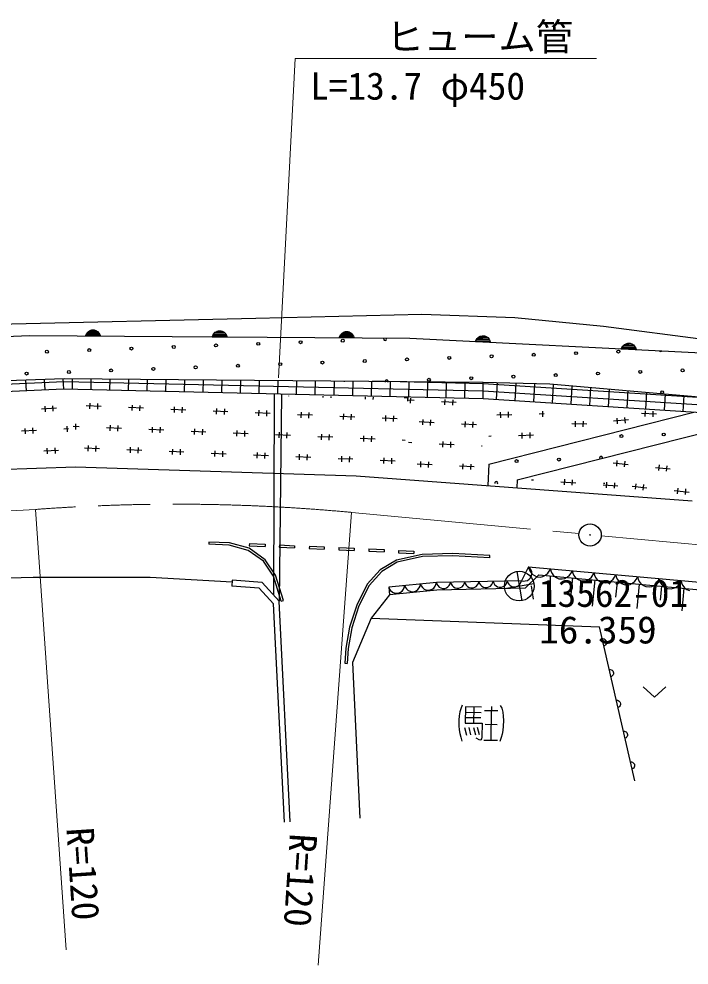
# Model space of a CAD drawing. Units: millimetres, scale not verified. Extents: x 40000 to 680000, y 20000 to 380000.
# Drawn here: x 329058 to 373868, y 270074 to 333386 of the extents above; entities that cross this region are included whole.
import ezdxf
from ezdxf.enums import TextEntityAlignment as Align

# ---------------------------------------------------------------- set-up
doc = ezdxf.new("R2010")
doc.units = ezdxf.units.MM
doc.header["$LTSCALE"] = 1000
doc.linetypes.add('CHAIN', pattern=[18.5, 12, -1.5, 3.5, -1.5])
for name, color, linetype, lineweight in [('M-BGD', 7, 'Continuous', 25), ('M-BMK', 2, 'CHAIN', 13), ('M-BMK-HTXT', 7, 'Continuous', 13), ('M-BMK-SRVR', 3, 'Continuous', 25)]:
    doc.layers.add(name, color=color, linetype=linetype, lineweight=lineweight)
doc.styles.add('ＭＳ ゴシック', font='')
doc.styles.get('ＭＳ ゴシック').set_extended_font_data('MS Gothic')

msp = doc.modelspace()

# ---------------------------------------------------------------- linework, layer by layer
at = {"layer": 'M-BGD'}
for p, q in [((344895, 313362), (356010, 313629)), ((356010, 313629), (362208, 313409)), ((362208, 313409), (368150, 312822)), ((322370, 312850), (344895, 313362)), ((368150, 312822), (374997, 311942)), ((329763, 312178), (299368, 311066)), ((355207, 312012), (329763, 312178)), ((333503, 312154), (333544, 312269)), ((334503, 312147), (333503, 312154)), ((333529, 312216), (334479, 312210)), ((333544, 312269), (333602, 312366)), ((334454, 312273), (333554, 312279)), ((333592, 312341), (334415, 312335)), ((333602, 312366), (333700, 312475)), ((334370, 312398), (333643, 312403)), ((333700, 312475), (333811, 312534)), ((333703, 312465), (334308, 312461)), ((333811, 312534), (333929, 312571)), ((334191, 312524), (333818, 312527)), ((333929, 312571), (334084, 312570)), ((334084, 312570), (334201, 312532)), ((334201, 312532), (334310, 312471)), ((334310, 312471), (334407, 312361)), ((334407, 312361), (334467, 312263)), ((334467, 312263), (334503, 312147)), ((341985, 312099), (342026, 312213)), ((342010, 312161), (342960, 312155)), ((342026, 312213), (342084, 312310)), ((342936, 312217), (342036, 312223)), ((342074, 312285), (342896, 312280)), ((342084, 312310), (342182, 312420)), ((342852, 312343), (342124, 312348)), ((342182, 312420), (342292, 312479)), ((342185, 312410), (342789, 312406)), ((342292, 312479), (342410, 312516)), ((342672, 312469), (342300, 312471)), ((342410, 312516), (342565, 312515)), ((342565, 312515), (342682, 312476)), ((342682, 312476), (342792, 312416)), ((342792, 312416), (342889, 312305)), ((342889, 312305), (342948, 312207)), ((342948, 312207), (342985, 312092)), ((350467, 312043), (350507, 312158)), ((350507, 312158), (350565, 312255)), ((351417, 312162), (350517, 312168)), ((350555, 312230), (351378, 312225)), ((350565, 312255), (350664, 312364)), ((351333, 312287), (350606, 312292)), ((350664, 312364), (350774, 312424)), ((350666, 312354), (351271, 312350)), ((350774, 312424), (350892, 312460)), ((351154, 312414), (350781, 312416)), ((350892, 312460), (351047, 312459)), ((351047, 312459), (351164, 312421)), ((351164, 312421), (351274, 312360)), ((351274, 312360), (351370, 312250)), ((351370, 312250), (351430, 312152)), ((351430, 312152), (351467, 312037)), ((359794, 312100), (359907, 312154)), ((359907, 312154), (360026, 312186)), ((360286, 312127), (359914, 312146)), ((360026, 312186), (360181, 312178)), ((360181, 312178), (360297, 312134)), ((360297, 312134), (360403, 312069)), ((342985, 312092), (341985, 312099)), ((351467, 312037), (350467, 312043)), ((350492, 312105), (351442, 312099)), ((374707, 311012), (355207, 312012)), ((359583, 311788), (359629, 311901)), ((360582, 311736), (359583, 311788)), ((359611, 311849), (360560, 311800)), ((359629, 311901), (359691, 311995)), ((360538, 311864), (359639, 311910)), ((359680, 311970), (360501, 311928)), ((359691, 311995), (359794, 312100)), ((360460, 311993), (359733, 312030)), ((359796, 312090), (360400, 312059)), ((360403, 312069), (360495, 311954)), ((360495, 311954), (360550, 311853)), ((360550, 311853), (360582, 311736)), ((369379, 311401), (369441, 311495)), ((369441, 311495), (369544, 311600)), ((370209, 311493), (369483, 311530)), ((369544, 311600), (369657, 311654)), ((369546, 311590), (370150, 311559)), ((369657, 311654), (369776, 311686)), ((370036, 311627), (369664, 311646)), ((369776, 311686), (369931, 311678)), ((369931, 311678), (370046, 311634)), ((370046, 311634), (370153, 311569)), ((370153, 311569), (370245, 311454)), ((369333, 311288), (369379, 311401)), ((370331, 311236), (369333, 311288)), ((369361, 311349), (370310, 311300)), ((370288, 311364), (369389, 311410)), ((369430, 311470), (370251, 311428)), ((370245, 311454), (370300, 311353)), ((370300, 311353), (370331, 311236)), ((332070, 309102), (298856, 307610)), ((298906, 308096), (332087, 309331)), ((329503, 309235), (329537, 308488)), ((330752, 309282), (330786, 308544)), ((332002, 309328), (332034, 308600)), ((360102, 308474), (332070, 309100)), ((332087, 309331), (360102, 309071)), ((332626, 309326), (332609, 308587)), ((333876, 309315), (333859, 308559)), ((335126, 309303), (335109, 308532)), ((336376, 309291), (336358, 308504)), ((337626, 309280), (337608, 308476)), ((338876, 309268), (338858, 308448)), ((340126, 309256), (340107, 308420)), ((341376, 309245), (341357, 308392)), ((342626, 309233), (342607, 308364)), ((343876, 309222), (343856, 308336)), ((345126, 309210), (345106, 308309)), ((346376, 309198), (346356, 308281)), ((347626, 309187), (347605, 308253)), ((348876, 309175), (348855, 308225)), ((350126, 309163), (350105, 308197)), ((351376, 309152), (351354, 308169)), ((352626, 309140), (352604, 308141)), ((360102, 308974), (352701, 309139)), ((353876, 309129), (353854, 308113)), ((355127, 309117), (355104, 308086)), ((356377, 309105), (356353, 308058)), ((357627, 309094), (357603, 308030)), ((358877, 309082), (358853, 308002)), ((360102, 307974), (360102, 309071)), ((360102, 309071), (364559, 308966)), ((374789, 308030), (360102, 308976)), ((361041, 309049), (360968, 307918)), ((362292, 309019), (362216, 307838)), ((363542, 308990), (363463, 307758)), ((364559, 308966), (374794, 308079)), ((332034, 308600), (298804, 307107)), ((360102, 307974), (332034, 308600)), ((360102, 307974), (332034, 308600)), ((374740, 307532), (360102, 308475)), ((364792, 308946), (364710, 307677)), ((366038, 308838), (365958, 307597)), ((367283, 308730), (367205, 307517)), ((368529, 308622), (368453, 307436)), ((369775, 308514), (369700, 307356)), ((371020, 308406), (370948, 307275)), ((346123, 308286), (346077, 294844)), ((346624, 308275), (346467, 294415)), ((347078, 308171), (347077, 308153)), ((349403, 308056), (349406, 308134)), ((349907, 308126), (349903, 308035)), ((352229, 307938), (352236, 308089)), ((352736, 308081), (352729, 307917)), ((355115, 308007), (354813, 308020)), ((355055, 307819), (355065, 308044)), ((355480, 307850), (355092, 307869)), ((355237, 307999), (355221, 307673)), ((358305, 307710), (357307, 307760)), ((357547, 307557), (357565, 307925)), ((358065, 307907), (358046, 307533)), ((374690, 307034), (360102, 307974)), ((372266, 308298), (372195, 307195)), ((373512, 308190), (373442, 307115)), ((331562, 307332), (330563, 307278)), ((330823, 307102), (330803, 307476)), ((331302, 307503), (331322, 307128)), ((334559, 307453), (333559, 307494)), ((333801, 307294), (333817, 307669)), ((334317, 307648), (334301, 307273)), ((337385, 307334), (336385, 307376)), ((336627, 307176), (336643, 307550)), ((337143, 307529), (337127, 307155)), ((340210, 307216), (339211, 307258)), ((339453, 307057), (339469, 307432)), ((339968, 307411), (339953, 307036)), ((343036, 307097), (342037, 307139)), ((342279, 306939), (342295, 307314)), ((342794, 307293), (342779, 306918)), ((345105, 306821), (345121, 307195)), ((345620, 307174), (345605, 306800)), ((347931, 306702), (347947, 307077)), ((360485, 303593), (374195, 307066)), ((361272, 306696), (361264, 307071)), ((361764, 307083), (361772, 306708)), ((364100, 306761), (364092, 307136)), ((370942, 306782), (370955, 307157)), ((371455, 307140), (371442, 306765)), ((345862, 306979), (344863, 307021)), ((348688, 306861), (347689, 306903)), ((348446, 307056), (348431, 306681)), ((351514, 306742), (350515, 306784)), ((350757, 306584), (350773, 306959)), ((351272, 306938), (351257, 306563)), ((354340, 306624), (353341, 306666)), ((353583, 306466), (353599, 306840)), ((354098, 306819), (354083, 306445)), ((356064, 306215), (356083, 306590)), ((356582, 306565), (356564, 306190)), ((358889, 306075), (358908, 306449)), ((362018, 306903), (361018, 306881)), ((364170, 306952), (363846, 306945)), ((366272, 306099), (366284, 306474)), ((366783, 306459), (366772, 306084)), ((369816, 306558), (368820, 306463)), ((369087, 306297), (369051, 306671)), ((369549, 306718), (369585, 306345)), ((371699, 306946), (370699, 306981)), ((330225, 305844), (329226, 305790)), ((329486, 305614), (329466, 305988)), ((329965, 306015), (329986, 305641)), ((332363, 305958), (332051, 305942)), ((332311, 305765), (332291, 306140)), ((333086, 306099), (332682, 306116)), ((332844, 306294), (332829, 305919)), ((335912, 305980), (334913, 306022)), ((335155, 305822), (335171, 306197)), ((335670, 306176), (335655, 305801)), ((338738, 305862), (337739, 305904)), ((337981, 305704), (337997, 306078)), ((338496, 306057), (338481, 305683)), ((340807, 305585), (340823, 305960)), ((341322, 305939), (341307, 305564)), ((343633, 305467), (343649, 305841)), ((344148, 305821), (344133, 305446)), ((356823, 306368), (355824, 306417)), ((359648, 306228), (358649, 306277)), ((359407, 306425), (359389, 306050)), ((362376, 302545), (375783, 305941)), ((367028, 306266), (366028, 306297)), ((341564, 305744), (340565, 305785)), ((344390, 305625), (343391, 305667)), ((347216, 305507), (346217, 305549)), ((346459, 305348), (346475, 305723)), ((346974, 305702), (346958, 305328)), ((350042, 305389), (349043, 305430)), ((349285, 305230), (349301, 305605)), ((349800, 305584), (349784, 305209)), ((352868, 305270), (351869, 305312)), ((352111, 305112), (352126, 305486)), ((352626, 305465), (352610, 305091)), ((354880, 305186), (354695, 305194)), ((360636, 305457), (360488, 305454)), ((363464, 305522), (362464, 305499)), ((362718, 305315), (362710, 305690)), ((363210, 305701), (363218, 305326)), ((330974, 304277), (330954, 304652)), ((331453, 304679), (331473, 304304)), ((334440, 304627), (333441, 304668)), ((333683, 304468), (333699, 304843)), ((334198, 304822), (334183, 304447)), ((337266, 304508), (336267, 304550)), ((336509, 304350), (336525, 304724)), ((337024, 304703), (337008, 304329)), ((339335, 304231), (339351, 304606)), ((339850, 304585), (339834, 304210)), ((355340, 305025), (355113, 305036)), ((358165, 304885), (357167, 304935)), ((357407, 304732), (357425, 305107)), ((357925, 305082), (357906, 304708)), ((360028, 304793), (359992, 304795)), ((331713, 304507), (330714, 304454)), ((340092, 304390), (339093, 304432)), ((342918, 304271), (341919, 304313)), ((342161, 304113), (342176, 304488)), ((342676, 304467), (342660, 304092)), ((345744, 304153), (344745, 304195)), ((344987, 303995), (345002, 304369)), ((345502, 304348), (345486, 303974)), ((348570, 304035), (347571, 304077)), ((347813, 303876), (347828, 304251)), ((348328, 304230), (348312, 303855)), ((351396, 303916), (350397, 303958)), ((350639, 303758), (350654, 304133)), ((351154, 304112), (351138, 303737)), ((353465, 303640), (353480, 304014)), ((353980, 303993), (353964, 303619)), ((324367, 303112), (332838, 303419)), ((332838, 303419), (351617, 302807)), ((354222, 303798), (353223, 303840)), ((356683, 303543), (355684, 303592)), ((355924, 303390), (355943, 303765)), ((356442, 303740), (356424, 303365)), ((359508, 303403), (358509, 303452)), ((358749, 303250), (358768, 303625)), ((359267, 303600), (359249, 303225)), ((360485, 303593), (360407, 302157)), ((368802, 303677), (369796, 303572)), ((369031, 303467), (369070, 303840)), ((369567, 303788), (369528, 303415)), ((371614, 303380), (372609, 303275)), ((371844, 303170), (371883, 303543)), ((372380, 303491), (372341, 303118)), ((351617, 302807), (374078, 301146)), ((362376, 302545), (362347, 302013)), ((363327, 302550), (363471, 302540)), ((365295, 302413), (366292, 302344)), ((365531, 302211), (365557, 302585)), ((366056, 302551), (366030, 302176)), ((368116, 302217), (369114, 302147)), ((368140, 302325), (368241, 302315)), ((368353, 302015), (368379, 302389)), ((368878, 302354), (368852, 301980)), ((370060, 302123), (371054, 302018)), ((370289, 301912), (370328, 302285)), ((370825, 302233), (370786, 301860)), ((372872, 301826), (373867, 301721)), ((373102, 301615), (373141, 301988)), ((373638, 301936), (373599, 301563)), ((341755, 298380), (341749, 298230)), ((343109, 298169), (341749, 298230)), ((343132, 298318), (341755, 298380)), ((344445, 297963), (343132, 298318)), ((344465, 298281), (344459, 298131)), ((344465, 298281), (345522, 298240)), ((345522, 298240), (345516, 298090)), ((344380, 297825), (343109, 298169)), ((345412, 297094), (344380, 297825)), ((345522, 297200), (344445, 297963)), ((344459, 298131), (345516, 298090)), ((346476, 298186), (346469, 298036)), ((346469, 298036), (347474, 297986)), ((346476, 298186), (347482, 298136)), ((347482, 298136), (347474, 297986)), ((348482, 298101), (348474, 297951)), ((348474, 297951), (349462, 297903)), ((348482, 298101), (349469, 298053)), ((349469, 298053), (349462, 297903)), ((350450, 298015), (350444, 297865)), ((350444, 297865), (351467, 297819)), ((350450, 298015), (351474, 297969)), ((351474, 297969), (351467, 297819)), ((352458, 297920), (352451, 297770)), ((352451, 297770), (353470, 297723)), ((352458, 297920), (353476, 297873)), ((353476, 297873), (353470, 297723)), ((354447, 297820), (354439, 297670)), ((354439, 297670), (355457, 297617)), ((354447, 297820), (355465, 297767)), ((355465, 297767), (355457, 297617)), ((358075, 297607), (356015, 297556)), ((360547, 297480), (358075, 297607)), ((346071, 296092), (345412, 297094)), ((346208, 296157), (345522, 297200)), ((354298, 297170), (353221, 296521)), ((354354, 297029), (353317, 296404)), ((356015, 297556), (354298, 297170)), ((356033, 297406), (354354, 297029)), ((358079, 297457), (356033, 297406)), ((360540, 297331), (358068, 297457)), ((360540, 297331), (360547, 297480)), ((353221, 296521), (352350, 295557)), ((353317, 296404), (352475, 295471)), ((362344, 296416), (362684, 294455)), ((363138, 296730), (362665, 295787)), ((363138, 296730), (362665, 295787)), ((363138, 296730), (363178, 296558)), ((363138, 296730), (390806, 294209)), ((363178, 296558), (363252, 296408)), ((363252, 296408), (363380, 296235)), ((364268, 296154), (364424, 296301)), ((364424, 296301), (364521, 296435)), ((364521, 296435), (364595, 296597)), ((364595, 296597), (364634, 296425)), ((364634, 296425), (364708, 296275)), ((365881, 296168), (365977, 296303)), ((365977, 296303), (366051, 296465)), ((366051, 296465), (366090, 296292)), ((367433, 296170), (367507, 296332)), ((367507, 296332), (367546, 296160)), ((320912, 295753), (330020, 296040)), ((330020, 296040), (337837, 296042)), ((337837, 296042), (343315, 295709)), ((343325, 295837), (343294, 295439)), ((345313, 295684), (343325, 295837)), ((346467, 294415), (345313, 295684)), ((346602, 294418), (346071, 296092)), ((346745, 294463), (346208, 296157)), ((362665, 295787), (356972, 295663)), ((362665, 295787), (356972, 295663)), ((363832, 296198), (362910, 295293)), ((363380, 296235), (363532, 296133)), ((363532, 296133), (363698, 296062)), ((363698, 296062), (363924, 296042)), ((363832, 296198), (390668, 293673)), ((363924, 296042), (364100, 296081)), ((364100, 296081), (364268, 296154)), ((364577, 296127), (364597, 294231)), ((364708, 296275), (364836, 296102)), ((364836, 296102), (364988, 296000)), ((364988, 296000), (365154, 295930)), ((365154, 295930), (365380, 295909)), ((365380, 295909), (365556, 295948)), ((365556, 295948), (365724, 296021)), ((365724, 296021), (365881, 296168)), ((366068, 295987), (365965, 294888)), ((366090, 296292), (366165, 296142)), ((366165, 296142), (366292, 295969)), ((366292, 295969), (366444, 295867)), ((366444, 295867), (366610, 295797)), ((366610, 295797), (366836, 295776)), ((366836, 295776), (367012, 295815)), ((367012, 295815), (367180, 295888)), ((367180, 295888), (367337, 296035)), ((367337, 296035), (367433, 296170)), ((367559, 295847), (367393, 294081)), ((367546, 296160), (367621, 296010)), ((367621, 296010), (367748, 295836)), ((367748, 295836), (367900, 295735)), ((367900, 295735), (368066, 295664)), ((368292, 295644), (368468, 295683)), ((368468, 295683), (368636, 295756)), ((368636, 295756), (368793, 295903)), ((368793, 295903), (368890, 296037)), ((368890, 296037), (368963, 296199)), ((369050, 295707), (368954, 294687)), ((368963, 296199), (369003, 296027)), ((369003, 296027), (369077, 295877)), ((369077, 295877), (369204, 295704)), ((369204, 295704), (369357, 295602)), ((370093, 295623), (370249, 295770)), ((370249, 295770), (370346, 295904)), ((370346, 295904), (370419, 296067)), ((370419, 296067), (370459, 295894)), ((370459, 295894), (370533, 295744)), ((370533, 295744), (370661, 295571)), ((371705, 295637), (371802, 295772)), ((371802, 295772), (371876, 295934)), ((371876, 295934), (371915, 295761)), ((371915, 295761), (371989, 295611)), ((373258, 295639), (373332, 295801)), ((373332, 295801), (373371, 295629)), ((345124, 295297), (343294, 295439)), ((346075, 294251), (345124, 295297)), ((352350, 295557), (351644, 294167)), ((352475, 295471), (351784, 294109)), ((356972, 295663), (353787, 295356)), ((356972, 295663), (353787, 295356)), ((353787, 295356), (353835, 294859)), ((357001, 295163), (353835, 294859)), ((362910, 295293), (357001, 295163)), ((361533, 295266), (363494, 295605)), ((363303, 295449), (363452, 294553)), ((368066, 295664), (368292, 295644)), ((369357, 295602), (369523, 295532)), ((369523, 295532), (369748, 295511)), ((369748, 295511), (369924, 295550)), ((369924, 295550), (370093, 295623)), ((370541, 295567), (370387, 293933)), ((370661, 295571), (370813, 295469)), ((370813, 295469), (370979, 295399)), ((370979, 295399), (371205, 295378)), ((371205, 295378), (371381, 295417)), ((371381, 295417), (371549, 295490)), ((371549, 295490), (371705, 295637)), ((372032, 295426), (371943, 294486)), ((371989, 295611), (372117, 295438)), ((372117, 295438), (372269, 295336)), ((372269, 295336), (372435, 295266)), ((372435, 295266), (372661, 295246)), ((372661, 295246), (372837, 295285)), ((372837, 295285), (373005, 295357)), ((373005, 295357), (373162, 295505)), ((373162, 295505), (373258, 295639)), ((373371, 295629), (373446, 295479)), ((373523, 295286), (373381, 293785)), ((373446, 295479), (373573, 295306)), ((373573, 295306), (373725, 295204)), ((373725, 295204), (373891, 295133)), ((347204, 279660), (346467, 294415)), ((346602, 294418), (346745, 294463)), ((353835, 294859), (352614, 293289)), ((346805, 279640), (346075, 294251)), ((351644, 294167), (351170, 292685)), ((351784, 294109), (351316, 292649)), ((352614, 293289), (351352, 290322)), ((352614, 293289), (367890, 292709)), ((351170, 292685), (350925, 291283)), ((351316, 292649), (351074, 291265)), ((370253, 282400), (367890, 292709)), ((350925, 291283), (350858, 290269)), ((351074, 291265), (351008, 290260)), ((350858, 290269), (351008, 290260)), ((351352, 290322), (351854, 279896)), ((370809, 288701), (371559, 287992)), ((371559, 287992), (372309, 288701)), ((358913, 286993), (359963, 286981)), ((359471, 287339), (359460, 286259)), ((360197, 287114), (361081, 287105)), ((360633, 285129), (360654, 287102)), ((360657, 287379), (360654, 287109)), ((359951, 286614), (358916, 286625)), ((358857, 285973), (358986, 285462)), ((359279, 285474), (359157, 285970)), ((359449, 285967), (359586, 285470)), ((359849, 285483), (359719, 285964)), ((361041, 286152), (360224, 286161)), ((360153, 285127), (361060, 285117))]:
    msp.add_line(p, q, dxfattribs=at)
for points in [[(362665, 295787), (362791, 295768), (362911, 295779), (363061, 295818), (363170, 295894), (363261, 295987), (363334, 296133), (363355, 296261), (363350, 296393), (363293, 296537), (363228, 296638), (363138, 296730)], [(356972, 295663), (357010, 295554), (357069, 295463), (357164, 295361), (357269, 295306), (357381, 295273), (357529, 295276), (357639, 295314), (357742, 295374), (357833, 295480), (357885, 295574), (357921, 295684)], [(357921, 295684), (357959, 295575), (358018, 295484), (358112, 295382), (358218, 295327), (358330, 295294), (358477, 295297), (358588, 295335), (358691, 295394), (358781, 295501), (358834, 295594), (358869, 295704)], [(358869, 295704), (358907, 295596), (358966, 295505), (359061, 295402), (359167, 295348), (359279, 295315), (359426, 295318), (359537, 295356), (359640, 295415), (359730, 295521), (359783, 295615), (359818, 295725)], [(359818, 295725), (359856, 295617), (359915, 295525), (360010, 295423), (360116, 295368), (360228, 295335), (360375, 295339), (360486, 295377), (360589, 295436), (360679, 295542), (360731, 295636), (360767, 295746)], [(360767, 295746), (360805, 295637), (360864, 295546), (360959, 295444), (361064, 295389), (361177, 295356), (361324, 295359), (361434, 295397), (361538, 295457), (361628, 295563), (361680, 295657), (361716, 295767)], [(361716, 295767), (361754, 295658), (361813, 295567), (361908, 295465), (362013, 295410), (362125, 295377), (362272, 295380), (362383, 295418), (362486, 295477), (362577, 295584), (362629, 295677), (362665, 295787)], [(353787, 295356), (353838, 295238), (353912, 295141), (354027, 295034), (354150, 294981), (354278, 294954), (354443, 294969), (354564, 295021), (354674, 295096), (354767, 295223), (354818, 295332), (354849, 295458)], [(354849, 295458), (354900, 295340), (354974, 295243), (355089, 295136), (355211, 295084), (355340, 295056), (355505, 295072), (355626, 295123), (355736, 295198), (355828, 295325), (355880, 295434), (355910, 295561)], [(355910, 295561), (355962, 295442), (356035, 295345), (356150, 295238), (356273, 295186), (356402, 295158), (356566, 295174), (356687, 295226), (356798, 295301), (356890, 295427), (356941, 295537), (356972, 295663)], [(368070, 291922), (368131, 291915), (368185, 291897), (368249, 291863), (368291, 291816), (368321, 291762), (368338, 291687), (368334, 291626), (368317, 291565), (368275, 291505), (368234, 291465), (368182, 291434)], [(368543, 289860), (368603, 289853), (368658, 289835), (368722, 289801), (368763, 289754), (368793, 289701), (368811, 289625), (368807, 289564), (368790, 289503), (368747, 289444), (368706, 289404), (368654, 289372)], [(358700, 287475), (358600, 287221), (358538, 287019), (358490, 286750), (358472, 286457), (358468, 286082), (358495, 285805), (358530, 285579), (358602, 285316), (358675, 285068)], [(361235, 287448), (361338, 287259), (361410, 286996), (361438, 286733), (361449, 286433), (361445, 286058), (361420, 285766), (361365, 285526), (361295, 285310), (361209, 285041)], [(369015, 287798), (369076, 287791), (369130, 287773), (369194, 287739), (369236, 287692), (369266, 287639), (369283, 287563), (369279, 287502), (369263, 287442), (369220, 287382), (369179, 287342), (369127, 287311)], [(359996, 287341), (358917, 287353), (358905, 286265), (360030, 286253), (360020, 285323), (359989, 285219), (359943, 285152), (359868, 285130), (359637, 285260)], [(369488, 285736), (369549, 285730), (369603, 285711), (369667, 285677), (369709, 285630), (369739, 285577), (369756, 285501), (369752, 285440), (369735, 285380), (369692, 285320), (369652, 285280), (369600, 285249)], [(369961, 283674), (370021, 283668), (370075, 283649), (370140, 283615), (370181, 283568), (370211, 283515), (370229, 283440), (370225, 283378), (370208, 283318), (370165, 283258), (370124, 283218), (370072, 283187)]]:
    msp.add_lwpolyline(points, dxfattribs=at)
for centre, radius in [((339408, 311433), 99.5), ((342235, 311539), 99.5), ((345061, 311644), 99.5), ((347888, 311749), 99.5), ((350714, 311854), 99.5), ((330929, 311118), 99.5), ((333755, 311223), 99.5), ((336582, 311328), 99.5), ((360659, 310809), 99.5), ((363486, 310914), 99.5), ((366312, 311019), 99.5), ((369139, 311125), 99.5), ((343700, 310178), 99.5), ((346527, 310283), 99.5), ((349353, 310388), 99.5), ((352180, 310493), 99.5), ((355006, 310599), 99.5), ((357833, 310704), 99.5), ((329568, 309652), 99.5), ((332395, 309757), 99.5), ((335221, 309862), 99.5), ((338048, 309968), 99.5), ((340874, 310073), 99.5), ((364952, 309554), 99.5), ((367778, 309659), 99.5), ((370605, 309764), 99.5), ((373431, 309869), 99.5), ((356472, 309238), 99.5), ((359299, 309343), 99.5), ((362125, 309448), 99.5), ((372070, 308403), 99.5), ((369349, 305472), 99.5), ((372176, 305577), 99.5), ((365162, 303901), 99.5), ((362336, 303795), 99.5), ((367249, 298854), 22.5), ((362514, 295436), 995)]:
    msp.add_circle(centre, radius, dxfattribs=at)
for centre, start, end in [((353541, 311959), 139.82629, 39.42477), ((371965, 311230), 227.76923, 306.35934), ((350819, 309028), 68.61462, 110.09778), ((353646, 309133), 333.17932, 205.53302), ((367988, 304006), 346.10522, 221.40314), ((360975, 302330), 329.25049, 201.22327)]:
    msp.add_arc(centre, 99.5, start, end, dxfattribs=at)
at = {"layer": 'M-BMK'}
for p, q in [((295671, 298568), (330162, 300563)), ((351327, 300362), (366505, 298942)), ((367998, 298802), (466164, 289613))]:
    msp.add_line(p, q, dxfattribs=at)
msp.add_arc((339560, 175358), 125557, 84.62268, 94.29266, dxfattribs=at)
at = {"layer": 'M-BMK-HTXT'}
for p, q in [((346406, 309363), (347531, 330746)), ((347531, 330746), (367679, 330747)), ((330162, 300563), (332214, 271100)), ((351296, 300362), (349067, 270074))]:
    msp.add_line(p, q, dxfattribs=at)
at = {"layer": 'M-BMK-SRVR'}
msp.add_circle((367249, 298854), 746, dxfattribs=at)

# ---------------------------------------------------------------- texts
at = {"layer": 'M-BGD', "style": 'ＭＳ ゴシック'}
msp.add_text('13562-01', height=1833, dxfattribs=at).set_placement((363828, 293492), align=Align.BOTTOM_LEFT)
at = {"layer": 'M-BGD', "style": 'ＭＳ ゴシック', "width": 1.05}
msp.add_text('16.359', height=1833, dxfattribs=at).set_placement((363850, 291044), align=Align.BOTTOM_LEFT)
at = {"layer": 'M-BGD', "style": 'ＭＳ ゴシック'}
for rotation, p in [(273.8, (331677, 279195)), (266.2, (346633, 278956))]:
    msp.add_text('R=120', height=1833, rotation=rotation, dxfattribs=at).set_placement(p, align=Align.BOTTOM_LEFT)
at = {"layer": 'M-BMK-HTXT', "style": 'ＭＳ ゴシック'}
for s, p in [('ヒューム管', (353620, 330723)), ('L=13.7 φ450', (348535, 327432))]:
    msp.add_text(s, height=1833, dxfattribs=at).set_placement(p, align=Align.BOTTOM_LEFT)

doc.saveas('drawing.dxf')
